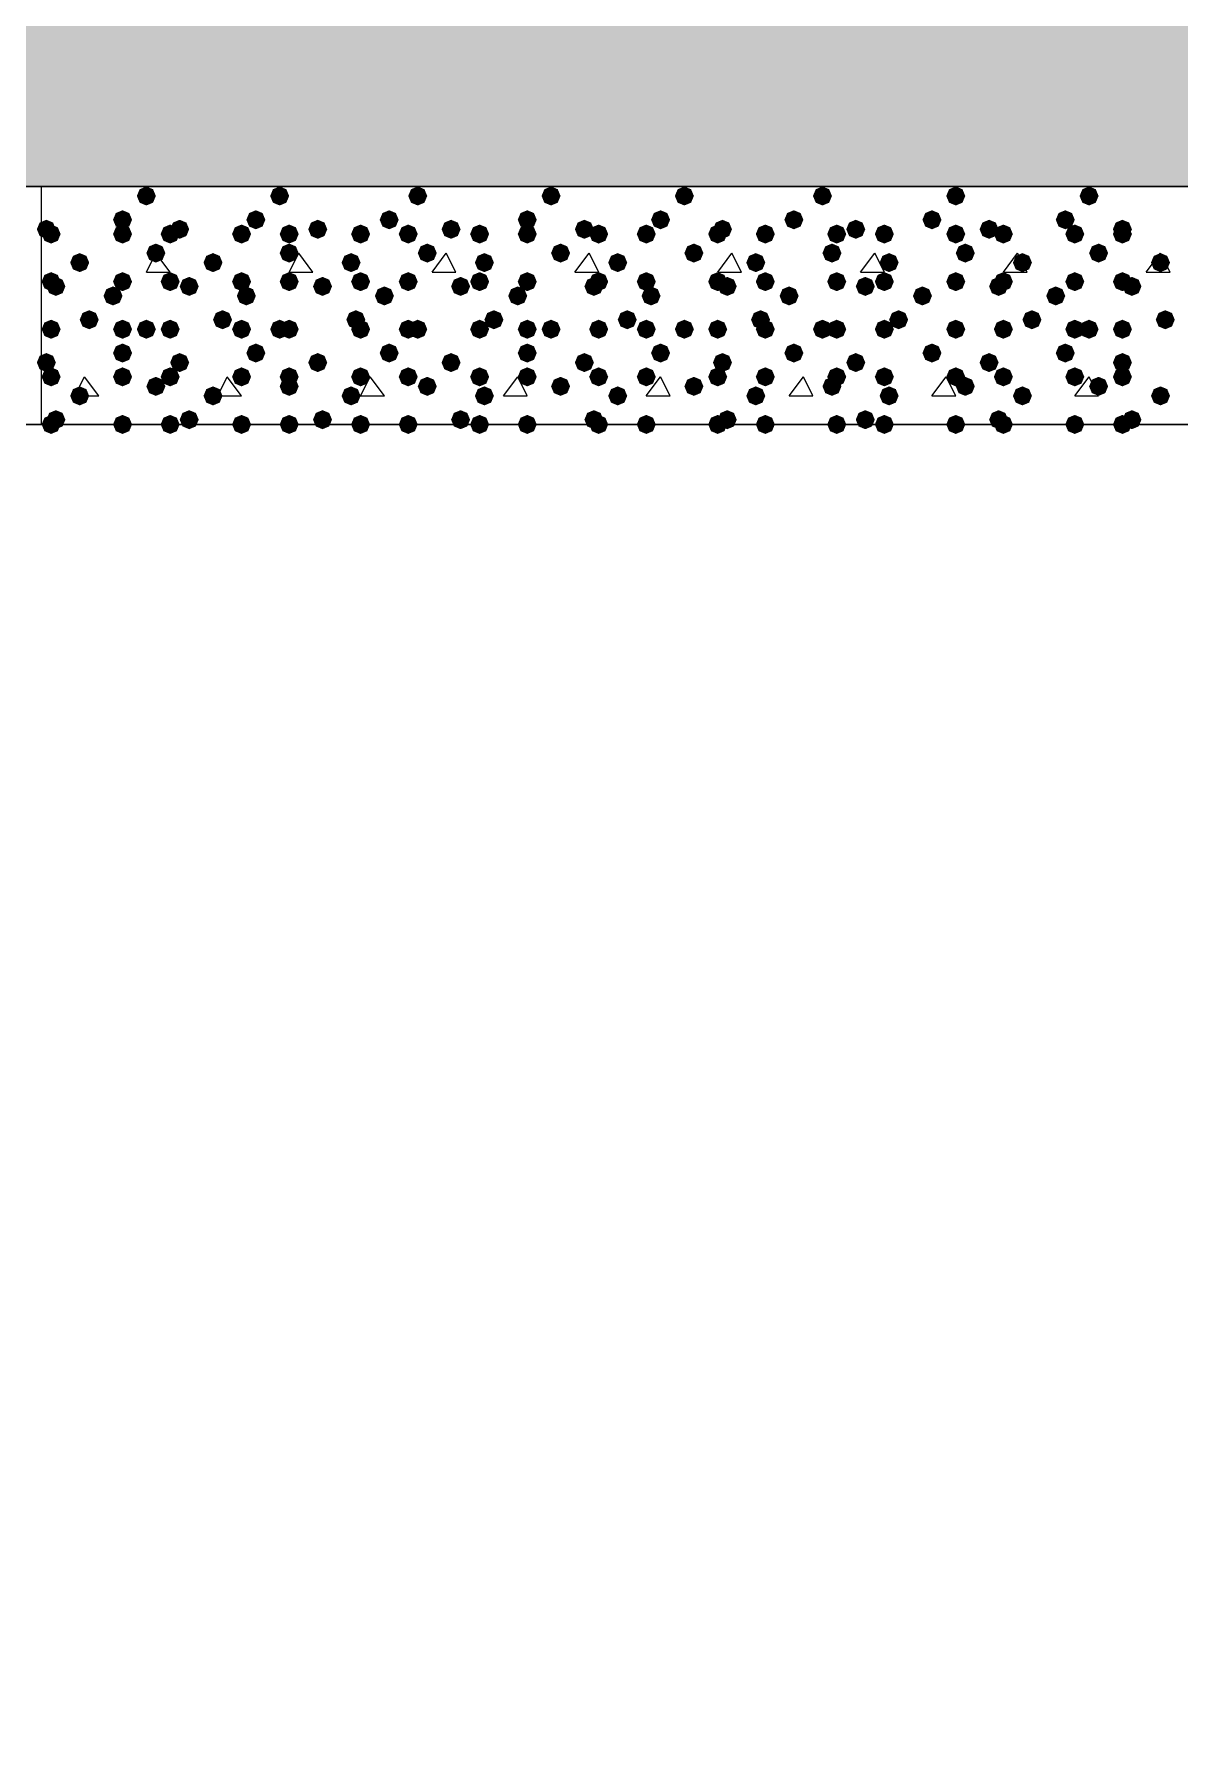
# Model space of a CAD drawing. Header units: millimetres. Extents: x 0 to 420, y 0 to 297.
# Drawn here: x 224.35 to 234.53, y 136.28 to 151.59 of the extents above; entities that cross this region are included whole.
import ezdxf

# ---------------------------------------------------------------- set-up
doc = ezdxf.new("R2010")
doc.units = ezdxf.units.MM
doc.layers.get('0').update_dxf_attribs({"linetype": 'CONTINUOUS'})

msp = doc.modelspace()

# ---------------------------------------------------------------- hatches: boundary and pattern name
at = {"true_color": 0x000008}
h = msp.add_hatch(color=0, dxfattribs=at)
h.paths.add_polyline_path([(385.826, 162.263667), (39.708667, 162.263667), (385.826, 150.241)], flags=0)
h.paths.add_polyline_path([(39.708667, 162.263667), (385.826, 150.241), (39.708667, 150.241)], flags=0)
for points in [[(225.425, 150.156333), (225.400129, 150.096537), (225.340333, 150.071667), (225.280538, 150.096537), (225.255667, 150.156333), (225.280537, 150.216129), (225.340333, 150.241), (225.400129, 150.216129)], [(226.610333, 150.156333), (226.585462, 150.096537), (226.525667, 150.071667), (226.465871, 150.096537), (226.441, 150.156333), (226.465871, 150.216129), (226.525667, 150.241), (226.585462, 150.216129)], [(227.838, 150.156333), (227.813129, 150.096537), (227.753333, 150.071667), (227.693537, 150.096537), (227.668667, 150.156333), (227.693537, 150.216129), (227.753333, 150.241), (227.813129, 150.216129)], [(229.023333, 150.156333), (228.998462, 150.096537), (228.938667, 150.071667), (228.878871, 150.096537), (228.854, 150.156333), (228.878871, 150.216129), (228.938667, 150.241), (228.998462, 150.216129)], [(230.208667, 150.156333), (230.183796, 150.096537), (230.124, 150.071667), (230.064204, 150.096537), (230.039333, 150.156333), (230.064204, 150.216129), (230.124, 150.241), (230.183796, 150.216129)], [(231.436333, 150.156333), (231.411462, 150.096537), (231.351667, 150.071667), (231.291871, 150.096537), (231.267, 150.156333), (231.291871, 150.216129), (231.351667, 150.241), (231.411462, 150.216129)], [(232.621667, 150.156333), (232.596796, 150.096537), (232.537, 150.071667), (232.477204, 150.096537), (232.452333, 150.156333), (232.477204, 150.216129), (232.537, 150.241), (232.596796, 150.216129)], [(233.807, 150.156333), (233.782129, 150.096537), (233.722333, 150.071667), (233.662537, 150.096537), (233.637667, 150.156333), (233.662537, 150.216129), (233.722333, 150.241), (233.782129, 150.216129)], [(225.213333, 149.944667), (225.188462, 149.884871), (225.128667, 149.86), (225.068871, 149.884871), (225.044, 149.944667), (225.068871, 150.004462), (225.128667, 150.029333), (225.188462, 150.004463)], [(226.398667, 149.944667), (226.373796, 149.884871), (226.314, 149.86), (226.254204, 149.884871), (226.229333, 149.944667), (226.254204, 150.004462), (226.314, 150.029333), (226.373796, 150.004463)], [(227.584, 149.944667), (227.559129, 149.884871), (227.499333, 149.86), (227.439538, 149.884871), (227.414667, 149.944667), (227.439537, 150.004462), (227.499333, 150.029333), (227.559129, 150.004463)], [(228.811667, 149.944667), (228.786796, 149.884871), (228.727, 149.86), (228.667204, 149.884871), (228.642333, 149.944667), (228.667204, 150.004462), (228.727, 150.029333), (228.786796, 150.004463)], [(229.997, 149.944667), (229.972129, 149.884871), (229.912333, 149.86), (229.852537, 149.884871), (229.827667, 149.944667), (229.852537, 150.004462), (229.912333, 150.029333), (229.972129, 150.004463)], [(231.182333, 149.944667), (231.157462, 149.884871), (231.097667, 149.86), (231.037871, 149.884871), (231.013, 149.944667), (231.037871, 150.004462), (231.097667, 150.029333), (231.157462, 150.004463)], [(232.41, 149.944667), (232.385129, 149.884871), (232.325333, 149.86), (232.265537, 149.884871), (232.240667, 149.944667), (232.265537, 150.004462), (232.325333, 150.029333), (232.385129, 150.004463)], [(233.595333, 149.944667), (233.570462, 149.884871), (233.510667, 149.86), (233.450871, 149.884871), (233.426, 149.944667), (233.450871, 150.004462), (233.510667, 150.029333), (233.570462, 150.004463)], [(224.536, 149.86), (224.511129, 149.800204), (224.451333, 149.775333), (224.391538, 149.800204), (224.366667, 149.86), (224.391537, 149.919796), (224.451333, 149.944667), (224.511129, 149.919796)], [(224.578333, 149.817667), (224.553462, 149.757871), (224.493667, 149.733), (224.433871, 149.757871), (224.409, 149.817667), (224.433871, 149.877462), (224.493667, 149.902333), (224.553462, 149.877463)], [(225.213333, 149.817667), (225.188462, 149.757871), (225.128667, 149.733), (225.068871, 149.757871), (225.044, 149.817667), (225.068871, 149.877462), (225.128667, 149.902333), (225.188462, 149.877463)], [(225.636667, 149.817667), (225.611796, 149.757871), (225.552, 149.733), (225.492204, 149.757871), (225.467333, 149.817667), (225.492204, 149.877462), (225.552, 149.902333), (225.611796, 149.877463)], [(225.721333, 149.86), (225.696463, 149.800204), (225.636667, 149.775333), (225.576871, 149.800204), (225.552, 149.86), (225.576871, 149.919796), (225.636667, 149.944667), (225.696462, 149.919796)], [(226.271667, 149.817667), (226.246796, 149.757871), (226.187, 149.733), (226.127204, 149.757871), (226.102333, 149.817667), (226.127204, 149.877462), (226.187, 149.902333), (226.246796, 149.877463)], [(226.695, 149.817667), (226.670129, 149.757871), (226.610333, 149.733), (226.550538, 149.757871), (226.525667, 149.817667), (226.550537, 149.877462), (226.610333, 149.902333), (226.670129, 149.877463)], [(226.949, 149.86), (226.924129, 149.800204), (226.864333, 149.775333), (226.804538, 149.800204), (226.779667, 149.86), (226.804537, 149.919796), (226.864333, 149.944667), (226.924129, 149.919796)], [(227.33, 149.817667), (227.305129, 149.757871), (227.245333, 149.733), (227.185538, 149.757871), (227.160667, 149.817667), (227.185537, 149.877462), (227.245333, 149.902333), (227.305129, 149.877463)], [(227.753333, 149.817667), (227.728462, 149.757871), (227.668667, 149.733), (227.608871, 149.757871), (227.584, 149.817667), (227.608871, 149.877462), (227.668667, 149.902333), (227.728462, 149.877463)], [(228.134333, 149.86), (228.109463, 149.800204), (228.049667, 149.775333), (227.989871, 149.800204), (227.965, 149.86), (227.989871, 149.919796), (228.049667, 149.944667), (228.109462, 149.919796)], [(228.388333, 149.817667), (228.363463, 149.757871), (228.303667, 149.733), (228.243871, 149.757871), (228.219, 149.817667), (228.243871, 149.877462), (228.303667, 149.902333), (228.363462, 149.877463)], [(228.811667, 149.817667), (228.786796, 149.757871), (228.727, 149.733), (228.667204, 149.757871), (228.642333, 149.817667), (228.667204, 149.877462), (228.727, 149.902333), (228.786796, 149.877463)], [(229.319667, 149.86), (229.294796, 149.800204), (229.235, 149.775333), (229.175204, 149.800204), (229.150333, 149.86), (229.175204, 149.919796), (229.235, 149.944667), (229.294796, 149.919796)], [(229.446667, 149.817667), (229.421796, 149.757871), (229.362, 149.733), (229.302204, 149.757871), (229.277333, 149.817667), (229.302204, 149.877462), (229.362, 149.902333), (229.421796, 149.877463)], [(229.87, 149.817667), (229.845129, 149.757871), (229.785333, 149.733), (229.725538, 149.757871), (229.700667, 149.817667), (229.725537, 149.877462), (229.785333, 149.902333), (229.845129, 149.877463)], [(230.505, 149.817667), (230.480129, 149.757871), (230.420333, 149.733), (230.360538, 149.757871), (230.335667, 149.817667), (230.360537, 149.877462), (230.420333, 149.902333), (230.480129, 149.877463)], [(230.547333, 149.86), (230.522462, 149.800204), (230.462667, 149.775333), (230.402871, 149.800204), (230.378, 149.86), (230.402871, 149.919796), (230.462667, 149.944667), (230.522462, 149.919796)], [(230.928333, 149.817667), (230.903462, 149.757871), (230.843667, 149.733), (230.783871, 149.757871), (230.759, 149.817667), (230.783871, 149.877462), (230.843667, 149.902333), (230.903462, 149.877463)], [(231.563333, 149.817667), (231.538462, 149.757871), (231.478667, 149.733), (231.418871, 149.757871), (231.394, 149.817667), (231.418871, 149.877462), (231.478667, 149.902333), (231.538462, 149.877463)], [(231.732667, 149.86), (231.707796, 149.800204), (231.648, 149.775333), (231.588204, 149.800204), (231.563333, 149.86), (231.588204, 149.919796), (231.648, 149.944667), (231.707796, 149.919796)], [(231.986667, 149.817667), (231.961796, 149.757871), (231.902, 149.733), (231.842204, 149.757871), (231.817333, 149.817667), (231.842204, 149.877462), (231.902, 149.902333), (231.961796, 149.877463)], [(232.621667, 149.817667), (232.596796, 149.757871), (232.537, 149.733), (232.477204, 149.757871), (232.452333, 149.817667), (232.477204, 149.877462), (232.537, 149.902333), (232.596796, 149.877463)], [(232.918, 149.86), (232.893129, 149.800204), (232.833333, 149.775333), (232.773538, 149.800204), (232.748667, 149.86), (232.773537, 149.919796), (232.833333, 149.944667), (232.893129, 149.919796)], [(233.045, 149.817667), (233.020129, 149.757871), (232.960333, 149.733), (232.900538, 149.757871), (232.875667, 149.817667), (232.900537, 149.877462), (232.960333, 149.902333), (233.020129, 149.877463)], [(233.68, 149.817667), (233.655129, 149.757871), (233.595333, 149.733), (233.535538, 149.757871), (233.510667, 149.817667), (233.535537, 149.877462), (233.595333, 149.902333), (233.655129, 149.877463)], [(234.103333, 149.86), (234.078463, 149.800204), (234.018667, 149.775333), (233.958871, 149.800204), (233.934, 149.86), (233.958871, 149.919796), (234.018667, 149.944667), (234.078462, 149.919796)], [(234.103333, 149.817667), (234.078463, 149.757871), (234.018667, 149.733), (233.958871, 149.757871), (233.934, 149.817667), (233.958871, 149.877462), (234.018667, 149.902333), (234.078462, 149.877463)], [(224.832333, 149.563667), (224.807462, 149.503871), (224.747667, 149.479), (224.687871, 149.503871), (224.663, 149.563667), (224.687871, 149.623462), (224.747667, 149.648333), (224.807462, 149.623463)], [(225.509667, 149.648333), (225.484796, 149.588537), (225.425, 149.563667), (225.365204, 149.588537), (225.340333, 149.648333), (225.365204, 149.708129), (225.425, 149.733), (225.484796, 149.708129)], [(226.017667, 149.563667), (225.992796, 149.503871), (225.933, 149.479), (225.873204, 149.503871), (225.848333, 149.563667), (225.873204, 149.623462), (225.933, 149.648333), (225.992796, 149.623463)], [(226.695, 149.648333), (226.670129, 149.588537), (226.610333, 149.563667), (226.550538, 149.588537), (226.525667, 149.648333), (226.550537, 149.708129), (226.610333, 149.733), (226.670129, 149.708129)], [(227.245333, 149.563667), (227.220462, 149.503871), (227.160667, 149.479), (227.100871, 149.503871), (227.076, 149.563667), (227.100871, 149.623462), (227.160667, 149.648333), (227.220462, 149.623463)], [(227.922667, 149.648333), (227.897796, 149.588537), (227.838, 149.563667), (227.778204, 149.588537), (227.753333, 149.648333), (227.778204, 149.708129), (227.838, 149.733), (227.897796, 149.708129)], [(228.430667, 149.563667), (228.405796, 149.503871), (228.346, 149.479), (228.286204, 149.503871), (228.261333, 149.563667), (228.286204, 149.623462), (228.346, 149.648333), (228.405796, 149.623463)], [(229.108, 149.648333), (229.083129, 149.588537), (229.023333, 149.563667), (228.963538, 149.588537), (228.938667, 149.648333), (228.963537, 149.708129), (229.023333, 149.733), (229.083129, 149.708129)], [(229.616, 149.563667), (229.591129, 149.503871), (229.531333, 149.479), (229.471538, 149.503871), (229.446667, 149.563667), (229.471537, 149.623462), (229.531333, 149.648333), (229.591129, 149.623463)], [(230.293333, 149.648333), (230.268463, 149.588537), (230.208667, 149.563667), (230.148871, 149.588537), (230.124, 149.648333), (230.148871, 149.708129), (230.208667, 149.733), (230.268462, 149.708129)], [(230.843667, 149.563667), (230.818796, 149.503871), (230.759, 149.479), (230.699204, 149.503871), (230.674333, 149.563667), (230.699204, 149.623462), (230.759, 149.648333), (230.818796, 149.623463)], [(231.521, 149.648333), (231.496129, 149.588537), (231.436333, 149.563667), (231.376538, 149.588537), (231.351667, 149.648333), (231.376537, 149.708129), (231.436333, 149.733), (231.496129, 149.708129)], [(232.029, 149.563667), (232.004129, 149.503871), (231.944333, 149.479), (231.884538, 149.503871), (231.859667, 149.563667), (231.884537, 149.623462), (231.944333, 149.648333), (232.004129, 149.623463)], [(232.706333, 149.648333), (232.681462, 149.588537), (232.621667, 149.563667), (232.561871, 149.588537), (232.537, 149.648333), (232.561871, 149.708129), (232.621667, 149.733), (232.681462, 149.708129)], [(233.214333, 149.563667), (233.189462, 149.503871), (233.129667, 149.479), (233.069871, 149.503871), (233.045, 149.563667), (233.069871, 149.623462), (233.129667, 149.648333), (233.189462, 149.623463)], [(233.891667, 149.648333), (233.866796, 149.588537), (233.807, 149.563667), (233.747204, 149.588537), (233.722333, 149.648333), (233.747204, 149.708129), (233.807, 149.733), (233.866796, 149.708129)], [(234.442, 149.563667), (234.417129, 149.503871), (234.357333, 149.479), (234.297537, 149.503871), (234.272667, 149.563667), (234.297537, 149.623462), (234.357333, 149.648333), (234.417129, 149.623463)], [(224.578333, 149.394333), (224.553462, 149.334537), (224.493667, 149.309667), (224.433871, 149.334537), (224.409, 149.394333), (224.433871, 149.454129), (224.493667, 149.479), (224.553462, 149.454129)], [(224.620667, 149.352), (224.595796, 149.292204), (224.536, 149.267333), (224.476204, 149.292204), (224.451333, 149.352), (224.476204, 149.411796), (224.536, 149.436667), (224.595796, 149.411796)], [(225.128667, 149.267333), (225.103796, 149.207537), (225.044, 149.182667), (224.984204, 149.207537), (224.959333, 149.267333), (224.984204, 149.327129), (225.044, 149.352), (225.103796, 149.327129)], [(225.213333, 149.394333), (225.188462, 149.334537), (225.128667, 149.309667), (225.068871, 149.334537), (225.044, 149.394333), (225.068871, 149.454129), (225.128667, 149.479), (225.188462, 149.454129)], [(225.636667, 149.394333), (225.611796, 149.334537), (225.552, 149.309667), (225.492204, 149.334537), (225.467333, 149.394333), (225.492204, 149.454129), (225.552, 149.479), (225.611796, 149.454129)], [(225.806, 149.352), (225.781129, 149.292204), (225.721333, 149.267333), (225.661538, 149.292204), (225.636667, 149.352), (225.661537, 149.411796), (225.721333, 149.436667), (225.781129, 149.411796)], [(226.271667, 149.394333), (226.246796, 149.334537), (226.187, 149.309667), (226.127204, 149.334537), (226.102333, 149.394333), (226.127204, 149.454129), (226.187, 149.479), (226.246796, 149.454129)], [(226.314, 149.267333), (226.289129, 149.207537), (226.229333, 149.182667), (226.169537, 149.207537), (226.144667, 149.267333), (226.169537, 149.327129), (226.229333, 149.352), (226.289129, 149.327129)], [(226.695, 149.394333), (226.670129, 149.334537), (226.610333, 149.309667), (226.550538, 149.334537), (226.525667, 149.394333), (226.550537, 149.454129), (226.610333, 149.479), (226.670129, 149.454129)], [(226.991333, 149.352), (226.966462, 149.292204), (226.906667, 149.267333), (226.846871, 149.292204), (226.822, 149.352), (226.846871, 149.411796), (226.906667, 149.436667), (226.966462, 149.411796)], [(227.33, 149.394333), (227.305129, 149.334537), (227.245333, 149.309667), (227.185538, 149.334537), (227.160667, 149.394333), (227.185537, 149.454129), (227.245333, 149.479), (227.305129, 149.454129)], [(227.541667, 149.267333), (227.516796, 149.207537), (227.457, 149.182667), (227.397204, 149.207537), (227.372333, 149.267333), (227.397204, 149.327129), (227.457, 149.352), (227.516796, 149.327129)], [(227.753333, 149.394333), (227.728462, 149.334537), (227.668667, 149.309667), (227.608871, 149.334537), (227.584, 149.394333), (227.608871, 149.454129), (227.668667, 149.479), (227.728462, 149.454129)], [(228.219, 149.352), (228.194129, 149.292204), (228.134333, 149.267333), (228.074538, 149.292204), (228.049667, 149.352), (228.074537, 149.411796), (228.134333, 149.436667), (228.194129, 149.411796)], [(228.388333, 149.394333), (228.363463, 149.334537), (228.303667, 149.309667), (228.243871, 149.334537), (228.219, 149.394333), (228.243871, 149.454129), (228.303667, 149.479), (228.363462, 149.454129)], [(228.727, 149.267333), (228.702129, 149.207537), (228.642333, 149.182667), (228.582538, 149.207537), (228.557667, 149.267333), (228.582537, 149.327129), (228.642333, 149.352), (228.702129, 149.327129)], [(228.811667, 149.394333), (228.786796, 149.334537), (228.727, 149.309667), (228.667204, 149.334537), (228.642333, 149.394333), (228.667204, 149.454129), (228.727, 149.479), (228.786796, 149.454129)], [(229.404333, 149.352), (229.379462, 149.292204), (229.319667, 149.267333), (229.259871, 149.292204), (229.235, 149.352), (229.259871, 149.411796), (229.319667, 149.436667), (229.379462, 149.411796)], [(229.446667, 149.394333), (229.421796, 149.334537), (229.362, 149.309667), (229.302204, 149.334537), (229.277333, 149.394333), (229.302204, 149.454129), (229.362, 149.479), (229.421796, 149.454129)], [(229.87, 149.394333), (229.845129, 149.334537), (229.785333, 149.309667), (229.725538, 149.334537), (229.700667, 149.394333), (229.725537, 149.454129), (229.785333, 149.479), (229.845129, 149.454129)], [(229.912333, 149.267333), (229.887462, 149.207537), (229.827667, 149.182667), (229.767871, 149.207537), (229.743, 149.267333), (229.767871, 149.327129), (229.827667, 149.352), (229.887462, 149.327129)], [(230.505, 149.394333), (230.480129, 149.334537), (230.420333, 149.309667), (230.360538, 149.334537), (230.335667, 149.394333), (230.360537, 149.454129), (230.420333, 149.479), (230.480129, 149.454129)], [(230.589667, 149.352), (230.564796, 149.292204), (230.505, 149.267333), (230.445204, 149.292204), (230.420333, 149.352), (230.445204, 149.411796), (230.505, 149.436667), (230.564796, 149.411796)], [(230.928333, 149.394333), (230.903462, 149.334537), (230.843667, 149.309667), (230.783871, 149.334537), (230.759, 149.394333), (230.783871, 149.454129), (230.843667, 149.479), (230.903462, 149.454129)], [(231.14, 149.267333), (231.115129, 149.207537), (231.055333, 149.182667), (230.995538, 149.207537), (230.970667, 149.267333), (230.995537, 149.327129), (231.055333, 149.352), (231.115129, 149.327129)], [(231.563333, 149.394333), (231.538462, 149.334537), (231.478667, 149.309667), (231.418871, 149.334537), (231.394, 149.394333), (231.418871, 149.454129), (231.478667, 149.479), (231.538462, 149.454129)], [(231.817333, 149.352), (231.792463, 149.292204), (231.732667, 149.267333), (231.672871, 149.292204), (231.648, 149.352), (231.672871, 149.411796), (231.732667, 149.436667), (231.792462, 149.411796)], [(231.986667, 149.394333), (231.961796, 149.334537), (231.902, 149.309667), (231.842204, 149.334537), (231.817333, 149.394333), (231.842204, 149.454129), (231.902, 149.479), (231.961796, 149.454129)], [(232.325333, 149.267333), (232.300462, 149.207537), (232.240667, 149.182667), (232.180871, 149.207537), (232.156, 149.267333), (232.180871, 149.327129), (232.240667, 149.352), (232.300462, 149.327129)], [(232.621667, 149.394333), (232.596796, 149.334537), (232.537, 149.309667), (232.477204, 149.334537), (232.452333, 149.394333), (232.477204, 149.454129), (232.537, 149.479), (232.596796, 149.454129)], [(233.002667, 149.352), (232.977796, 149.292204), (232.918, 149.267333), (232.858204, 149.292204), (232.833333, 149.352), (232.858204, 149.411796), (232.918, 149.436667), (232.977796, 149.411796)], [(233.045, 149.394333), (233.020129, 149.334537), (232.960333, 149.309667), (232.900538, 149.334537), (232.875667, 149.394333), (232.900537, 149.454129), (232.960333, 149.479), (233.020129, 149.454129)], [(233.510667, 149.267333), (233.485796, 149.207537), (233.426, 149.182667), (233.366204, 149.207537), (233.341333, 149.267333), (233.366204, 149.327129), (233.426, 149.352), (233.485796, 149.327129)], [(233.68, 149.394333), (233.655129, 149.334537), (233.595333, 149.309667), (233.535538, 149.334537), (233.510667, 149.394333), (233.535537, 149.454129), (233.595333, 149.479), (233.655129, 149.454129)], [(234.103333, 149.394333), (234.078463, 149.334537), (234.018667, 149.309667), (233.958871, 149.334537), (233.934, 149.394333), (233.958871, 149.454129), (234.018667, 149.479), (234.078462, 149.454129)], [(234.188, 149.352), (234.163129, 149.292204), (234.103333, 149.267333), (234.043538, 149.292204), (234.018667, 149.352), (234.043537, 149.411796), (234.103333, 149.436667), (234.163129, 149.411796)], [(224.578333, 148.971), (224.553462, 148.911204), (224.493667, 148.886333), (224.433871, 148.911204), (224.409, 148.971), (224.433871, 149.030796), (224.493667, 149.055667), (224.553462, 149.030796)], [(224.917, 149.055667), (224.892129, 148.995871), (224.832333, 148.971), (224.772538, 148.995871), (224.747667, 149.055667), (224.772537, 149.115462), (224.832333, 149.140333), (224.892129, 149.115463)], [(225.213333, 148.971), (225.188462, 148.911204), (225.128667, 148.886333), (225.068871, 148.911204), (225.044, 148.971), (225.068871, 149.030796), (225.128667, 149.055667), (225.188462, 149.030796)], [(225.425, 148.971), (225.400129, 148.911204), (225.340333, 148.886333), (225.280538, 148.911204), (225.255667, 148.971), (225.280537, 149.030796), (225.340333, 149.055667), (225.400129, 149.030796)], [(225.636667, 148.971), (225.611796, 148.911204), (225.552, 148.886333), (225.492204, 148.911204), (225.467333, 148.971), (225.492204, 149.030796), (225.552, 149.055667), (225.611796, 149.030796)], [(226.102333, 149.055667), (226.077462, 148.995871), (226.017667, 148.971), (225.957871, 148.995871), (225.933, 149.055667), (225.957871, 149.115462), (226.017667, 149.140333), (226.077462, 149.115463)], [(226.271667, 148.971), (226.246796, 148.911204), (226.187, 148.886333), (226.127204, 148.911204), (226.102333, 148.971), (226.127204, 149.030796), (226.187, 149.055667), (226.246796, 149.030796)], [(226.610333, 148.971), (226.585462, 148.911204), (226.525667, 148.886333), (226.465871, 148.911204), (226.441, 148.971), (226.465871, 149.030796), (226.525667, 149.055667), (226.585462, 149.030796)], [(226.695, 148.971), (226.670129, 148.911204), (226.610333, 148.886333), (226.550538, 148.911204), (226.525667, 148.971), (226.550537, 149.030796), (226.610333, 149.055667), (226.670129, 149.030796)], [(227.287667, 149.055667), (227.262796, 148.995871), (227.203, 148.971), (227.143204, 148.995871), (227.118333, 149.055667), (227.143204, 149.115462), (227.203, 149.140333), (227.262796, 149.115463)], [(227.33, 148.971), (227.305129, 148.911204), (227.245333, 148.886333), (227.185538, 148.911204), (227.160667, 148.971), (227.185537, 149.030796), (227.245333, 149.055667), (227.305129, 149.030796)], [(227.753333, 148.971), (227.728462, 148.911204), (227.668667, 148.886333), (227.608871, 148.911204), (227.584, 148.971), (227.608871, 149.030796), (227.668667, 149.055667), (227.728462, 149.030796)], [(227.838, 148.971), (227.813129, 148.911204), (227.753333, 148.886333), (227.693537, 148.911204), (227.668667, 148.971), (227.693537, 149.030796), (227.753333, 149.055667), (227.813129, 149.030796)], [(228.388333, 148.971), (228.363463, 148.911204), (228.303667, 148.886333), (228.243871, 148.911204), (228.219, 148.971), (228.243871, 149.030796), (228.303667, 149.055667), (228.363462, 149.030796)], [(228.515333, 149.055667), (228.490462, 148.995871), (228.430667, 148.971), (228.370871, 148.995871), (228.346, 149.055667), (228.370871, 149.115462), (228.430667, 149.140333), (228.490462, 149.115463)], [(228.811667, 148.971), (228.786796, 148.911204), (228.727, 148.886333), (228.667204, 148.911204), (228.642333, 148.971), (228.667204, 149.030796), (228.727, 149.055667), (228.786796, 149.030796)], [(229.023333, 148.971), (228.998462, 148.911204), (228.938667, 148.886333), (228.878871, 148.911204), (228.854, 148.971), (228.878871, 149.030796), (228.938667, 149.055667), (228.998462, 149.030796)], [(229.446667, 148.971), (229.421796, 148.911204), (229.362, 148.886333), (229.302204, 148.911204), (229.277333, 148.971), (229.302204, 149.030796), (229.362, 149.055667), (229.421796, 149.030796)], [(229.700667, 149.055667), (229.675796, 148.995871), (229.616, 148.971), (229.556204, 148.995871), (229.531333, 149.055667), (229.556204, 149.115462), (229.616, 149.140333), (229.675796, 149.115463)], [(229.87, 148.971), (229.845129, 148.911204), (229.785333, 148.886333), (229.725538, 148.911204), (229.700667, 148.971), (229.725537, 149.030796), (229.785333, 149.055667), (229.845129, 149.030796)], [(230.208667, 148.971), (230.183796, 148.911204), (230.124, 148.886333), (230.064204, 148.911204), (230.039333, 148.971), (230.064204, 149.030796), (230.124, 149.055667), (230.183796, 149.030796)], [(230.505, 148.971), (230.480129, 148.911204), (230.420333, 148.886333), (230.360538, 148.911204), (230.335667, 148.971), (230.360537, 149.030796), (230.420333, 149.055667), (230.480129, 149.030796)], [(230.886, 149.055667), (230.861129, 148.995871), (230.801333, 148.971), (230.741538, 148.995871), (230.716667, 149.055667), (230.741537, 149.115462), (230.801333, 149.140333), (230.861129, 149.115463)], [(230.928333, 148.971), (230.903462, 148.911204), (230.843667, 148.886333), (230.783871, 148.911204), (230.759, 148.971), (230.783871, 149.030796), (230.843667, 149.055667), (230.903462, 149.030796)], [(231.436333, 148.971), (231.411462, 148.911204), (231.351667, 148.886333), (231.291871, 148.911204), (231.267, 148.971), (231.291871, 149.030796), (231.351667, 149.055667), (231.411462, 149.030796)], [(231.563333, 148.971), (231.538462, 148.911204), (231.478667, 148.886333), (231.418871, 148.911204), (231.394, 148.971), (231.418871, 149.030796), (231.478667, 149.055667), (231.538462, 149.030796)], [(231.986667, 148.971), (231.961796, 148.911204), (231.902, 148.886333), (231.842204, 148.911204), (231.817333, 148.971), (231.842204, 149.030796), (231.902, 149.055667), (231.961796, 149.030796)], [(232.113667, 149.055667), (232.088796, 148.995871), (232.029, 148.971), (231.969204, 148.995871), (231.944333, 149.055667), (231.969204, 149.115462), (232.029, 149.140333), (232.088796, 149.115463)], [(232.621667, 148.971), (232.596796, 148.911204), (232.537, 148.886333), (232.477204, 148.911204), (232.452333, 148.971), (232.477204, 149.030796), (232.537, 149.055667), (232.596796, 149.030796)], [(232.621667, 148.971), (232.596796, 148.911204), (232.537, 148.886333), (232.477204, 148.911204), (232.452333, 148.971), (232.477204, 149.030796), (232.537, 149.055667), (232.596796, 149.030796)], [(233.045, 148.971), (233.020129, 148.911204), (232.960333, 148.886333), (232.900538, 148.911204), (232.875667, 148.971), (232.900537, 149.030796), (232.960333, 149.055667), (233.020129, 149.030796)], [(233.299, 149.055667), (233.274129, 148.995871), (233.214333, 148.971), (233.154538, 148.995871), (233.129667, 149.055667), (233.154537, 149.115462), (233.214333, 149.140333), (233.274129, 149.115463)], [(233.68, 148.971), (233.655129, 148.911204), (233.595333, 148.886333), (233.535538, 148.911204), (233.510667, 148.971), (233.535537, 149.030796), (233.595333, 149.055667), (233.655129, 149.030796)], [(233.807, 148.971), (233.782129, 148.911204), (233.722333, 148.886333), (233.662537, 148.911204), (233.637667, 148.971), (233.662537, 149.030796), (233.722333, 149.055667), (233.782129, 149.030796)], [(234.103333, 148.971), (234.078463, 148.911204), (234.018667, 148.886333), (233.958871, 148.911204), (233.934, 148.971), (233.958871, 149.030796), (234.018667, 149.055667), (234.078462, 149.030796)], [(234.484333, 149.055667), (234.459463, 148.995871), (234.399667, 148.971), (234.339871, 148.995871), (234.315, 149.055667), (234.339871, 149.115462), (234.399667, 149.140333), (234.459462, 149.115463)], [(224.536, 148.674667), (224.511129, 148.614871), (224.451333, 148.59), (224.391538, 148.614871), (224.366667, 148.674667), (224.391537, 148.734462), (224.451333, 148.759333), (224.511129, 148.734463)], [(225.213333, 148.759333), (225.188462, 148.699537), (225.128667, 148.674667), (225.068871, 148.699537), (225.044, 148.759333), (225.068871, 148.819129), (225.128667, 148.844), (225.188462, 148.819129)], [(225.721333, 148.674667), (225.696463, 148.614871), (225.636667, 148.59), (225.576871, 148.614871), (225.552, 148.674667), (225.576871, 148.734462), (225.636667, 148.759333), (225.696462, 148.734463)], [(226.398667, 148.759333), (226.373796, 148.699537), (226.314, 148.674667), (226.254204, 148.699537), (226.229333, 148.759333), (226.254204, 148.819129), (226.314, 148.844), (226.373796, 148.819129)], [(226.949, 148.674667), (226.924129, 148.614871), (226.864333, 148.59), (226.804538, 148.614871), (226.779667, 148.674667), (226.804537, 148.734462), (226.864333, 148.759333), (226.924129, 148.734463)], [(227.584, 148.759333), (227.559129, 148.699537), (227.499333, 148.674667), (227.439538, 148.699537), (227.414667, 148.759333), (227.439537, 148.819129), (227.499333, 148.844), (227.559129, 148.819129)], [(228.134333, 148.674667), (228.109463, 148.614871), (228.049667, 148.59), (227.989871, 148.614871), (227.965, 148.674667), (227.989871, 148.734462), (228.049667, 148.759333), (228.109462, 148.734463)], [(228.811667, 148.759333), (228.786796, 148.699537), (228.727, 148.674667), (228.667204, 148.699537), (228.642333, 148.759333), (228.667204, 148.819129), (228.727, 148.844), (228.786796, 148.819129)], [(229.319667, 148.674667), (229.294796, 148.614871), (229.235, 148.59), (229.175204, 148.614871), (229.150333, 148.674667), (229.175204, 148.734462), (229.235, 148.759333), (229.294796, 148.734463)], [(229.997, 148.759333), (229.972129, 148.699537), (229.912333, 148.674667), (229.852537, 148.699537), (229.827667, 148.759333), (229.852537, 148.819129), (229.912333, 148.844), (229.972129, 148.819129)], [(230.547333, 148.674667), (230.522462, 148.614871), (230.462667, 148.59), (230.402871, 148.614871), (230.378, 148.674667), (230.402871, 148.734462), (230.462667, 148.759333), (230.522462, 148.734463)], [(231.182333, 148.759333), (231.157462, 148.699537), (231.097667, 148.674667), (231.037871, 148.699537), (231.013, 148.759333), (231.037871, 148.819129), (231.097667, 148.844), (231.157462, 148.819129)], [(231.732667, 148.674667), (231.707796, 148.614871), (231.648, 148.59), (231.588204, 148.614871), (231.563333, 148.674667), (231.588204, 148.734462), (231.648, 148.759333), (231.707796, 148.734463)], [(232.41, 148.759333), (232.385129, 148.699537), (232.325333, 148.674667), (232.265537, 148.699537), (232.240667, 148.759333), (232.265537, 148.819129), (232.325333, 148.844), (232.385129, 148.819129)], [(232.918, 148.674667), (232.893129, 148.614871), (232.833333, 148.59), (232.773538, 148.614871), (232.748667, 148.674667), (232.773537, 148.734462), (232.833333, 148.759333), (232.893129, 148.734463)], [(233.595333, 148.759333), (233.570462, 148.699537), (233.510667, 148.674667), (233.450871, 148.699537), (233.426, 148.759333), (233.450871, 148.819129), (233.510667, 148.844), (233.570462, 148.819129)], [(234.103333, 148.674667), (234.078463, 148.614871), (234.018667, 148.59), (233.958871, 148.614871), (233.934, 148.674667), (233.958871, 148.734462), (234.018667, 148.759333), (234.078462, 148.734463)], [(224.578333, 148.547667), (224.553462, 148.487871), (224.493667, 148.463), (224.433871, 148.487871), (224.409, 148.547667), (224.433871, 148.607462), (224.493667, 148.632333), (224.553462, 148.607463)], [(225.213333, 148.547667), (225.188462, 148.487871), (225.128667, 148.463), (225.068871, 148.487871), (225.044, 148.547667), (225.068871, 148.607462), (225.128667, 148.632333), (225.188462, 148.607463)], [(225.636667, 148.547667), (225.611796, 148.487871), (225.552, 148.463), (225.492204, 148.487871), (225.467333, 148.547667), (225.492204, 148.607462), (225.552, 148.632333), (225.611796, 148.607463)], [(226.271667, 148.547667), (226.246796, 148.487871), (226.187, 148.463), (226.127204, 148.487871), (226.102333, 148.547667), (226.127204, 148.607462), (226.187, 148.632333), (226.246796, 148.607463)], [(226.695, 148.547667), (226.670129, 148.487871), (226.610333, 148.463), (226.550538, 148.487871), (226.525667, 148.547667), (226.550537, 148.607462), (226.610333, 148.632333), (226.670129, 148.607463)], [(227.33, 148.547667), (227.305129, 148.487871), (227.245333, 148.463), (227.185538, 148.487871), (227.160667, 148.547667), (227.185537, 148.607462), (227.245333, 148.632333), (227.305129, 148.607463)], [(227.753333, 148.547667), (227.728462, 148.487871), (227.668667, 148.463), (227.608871, 148.487871), (227.584, 148.547667), (227.608871, 148.607462), (227.668667, 148.632333), (227.728462, 148.607463)], [(228.388333, 148.547667), (228.363463, 148.487871), (228.303667, 148.463), (228.243871, 148.487871), (228.219, 148.547667), (228.243871, 148.607462), (228.303667, 148.632333), (228.363462, 148.607463)], [(228.811667, 148.547667), (228.786796, 148.487871), (228.727, 148.463), (228.667204, 148.487871), (228.642333, 148.547667), (228.667204, 148.607462), (228.727, 148.632333), (228.786796, 148.607463)], [(229.446667, 148.547667), (229.421796, 148.487871), (229.362, 148.463), (229.302204, 148.487871), (229.277333, 148.547667), (229.302204, 148.607462), (229.362, 148.632333), (229.421796, 148.607463)], [(229.87, 148.547667), (229.845129, 148.487871), (229.785333, 148.463), (229.725538, 148.487871), (229.700667, 148.547667), (229.725537, 148.607462), (229.785333, 148.632333), (229.845129, 148.607463)], [(230.505, 148.547667), (230.480129, 148.487871), (230.420333, 148.463), (230.360538, 148.487871), (230.335667, 148.547667), (230.360537, 148.607462), (230.420333, 148.632333), (230.480129, 148.607463)], [(230.928333, 148.547667), (230.903462, 148.487871), (230.843667, 148.463), (230.783871, 148.487871), (230.759, 148.547667), (230.783871, 148.607462), (230.843667, 148.632333), (230.903462, 148.607463)], [(231.563333, 148.547667), (231.538462, 148.487871), (231.478667, 148.463), (231.418871, 148.487871), (231.394, 148.547667), (231.418871, 148.607462), (231.478667, 148.632333), (231.538462, 148.607463)], [(231.986667, 148.547667), (231.961796, 148.487871), (231.902, 148.463), (231.842204, 148.487871), (231.817333, 148.547667), (231.842204, 148.607462), (231.902, 148.632333), (231.961796, 148.607463)], [(232.621667, 148.547667), (232.596796, 148.487871), (232.537, 148.463), (232.477204, 148.487871), (232.452333, 148.547667), (232.477204, 148.607462), (232.537, 148.632333), (232.596796, 148.607463)], [(233.045, 148.547667), (233.020129, 148.487871), (232.960333, 148.463), (232.900538, 148.487871), (232.875667, 148.547667), (232.900537, 148.607462), (232.960333, 148.632333), (233.020129, 148.607463)], [(233.68, 148.547667), (233.655129, 148.487871), (233.595333, 148.463), (233.535538, 148.487871), (233.510667, 148.547667), (233.535537, 148.607462), (233.595333, 148.632333), (233.655129, 148.607463)], [(234.103333, 148.547667), (234.078463, 148.487871), (234.018667, 148.463), (233.958871, 148.487871), (233.934, 148.547667), (233.958871, 148.607462), (234.018667, 148.632333), (234.078462, 148.607463)], [(224.832333, 148.378333), (224.807462, 148.318537), (224.747667, 148.293667), (224.687871, 148.318537), (224.663, 148.378333), (224.687871, 148.438129), (224.747667, 148.463), (224.807462, 148.438129)], [(225.509667, 148.463), (225.484796, 148.403204), (225.425, 148.378333), (225.365204, 148.403204), (225.340333, 148.463), (225.365204, 148.522796), (225.425, 148.547667), (225.484796, 148.522796)], [(226.017667, 148.378333), (225.992796, 148.318537), (225.933, 148.293667), (225.873204, 148.318537), (225.848333, 148.378333), (225.873204, 148.438129), (225.933, 148.463), (225.992796, 148.438129)], [(226.695, 148.463), (226.670129, 148.403204), (226.610333, 148.378333), (226.550538, 148.403204), (226.525667, 148.463), (226.550537, 148.522796), (226.610333, 148.547667), (226.670129, 148.522796)], [(227.245333, 148.378333), (227.220462, 148.318537), (227.160667, 148.293667), (227.100871, 148.318537), (227.076, 148.378333), (227.100871, 148.438129), (227.160667, 148.463), (227.220462, 148.438129)], [(227.922667, 148.463), (227.897796, 148.403204), (227.838, 148.378333), (227.778204, 148.403204), (227.753333, 148.463), (227.778204, 148.522796), (227.838, 148.547667), (227.897796, 148.522796)], [(228.430667, 148.378333), (228.405796, 148.318537), (228.346, 148.293667), (228.286204, 148.318537), (228.261333, 148.378333), (228.286204, 148.438129), (228.346, 148.463), (228.405796, 148.438129)], [(229.108, 148.463), (229.083129, 148.403204), (229.023333, 148.378333), (228.963538, 148.403204), (228.938667, 148.463), (228.963537, 148.522796), (229.023333, 148.547667), (229.083129, 148.522796)], [(229.616, 148.378333), (229.591129, 148.318537), (229.531333, 148.293667), (229.471538, 148.318537), (229.446667, 148.378333), (229.471537, 148.438129), (229.531333, 148.463), (229.591129, 148.438129)], [(230.293333, 148.463), (230.268463, 148.403204), (230.208667, 148.378333), (230.148871, 148.403204), (230.124, 148.463), (230.148871, 148.522796), (230.208667, 148.547667), (230.268462, 148.522796)], [(230.843667, 148.378333), (230.818796, 148.318537), (230.759, 148.293667), (230.699204, 148.318537), (230.674333, 148.378333), (230.699204, 148.438129), (230.759, 148.463), (230.818796, 148.438129)], [(231.521, 148.463), (231.496129, 148.403204), (231.436333, 148.378333), (231.376538, 148.403204), (231.351667, 148.463), (231.376537, 148.522796), (231.436333, 148.547667), (231.496129, 148.522796)], [(232.029, 148.378333), (232.004129, 148.318537), (231.944333, 148.293667), (231.884538, 148.318537), (231.859667, 148.378333), (231.884537, 148.438129), (231.944333, 148.463), (232.004129, 148.438129)], [(232.706333, 148.463), (232.681462, 148.403204), (232.621667, 148.378333), (232.561871, 148.403204), (232.537, 148.463), (232.561871, 148.522796), (232.621667, 148.547667), (232.681462, 148.522796)], [(233.214333, 148.378333), (233.189462, 148.318537), (233.129667, 148.293667), (233.069871, 148.318537), (233.045, 148.378333), (233.069871, 148.438129), (233.129667, 148.463), (233.189462, 148.438129)], [(233.891667, 148.463), (233.866796, 148.403204), (233.807, 148.378333), (233.747204, 148.403204), (233.722333, 148.463), (233.747204, 148.522796), (233.807, 148.547667), (233.866796, 148.522796)], [(234.442, 148.378333), (234.417129, 148.318537), (234.357333, 148.293667), (234.297537, 148.318537), (234.272667, 148.378333), (234.297537, 148.438129), (234.357333, 148.463), (234.417129, 148.438129)], [(224.578333, 148.124333), (224.553462, 148.064537), (224.493667, 148.039667), (224.433871, 148.064537), (224.409, 148.124333), (224.433871, 148.184129), (224.493667, 148.209), (224.553462, 148.184129)], [(224.620667, 148.166667), (224.595796, 148.106871), (224.536, 148.082), (224.476204, 148.106871), (224.451333, 148.166667), (224.476204, 148.226462), (224.536, 148.251333), (224.595796, 148.226463)], [(225.213333, 148.124333), (225.188462, 148.064537), (225.128667, 148.039667), (225.068871, 148.064537), (225.044, 148.124333), (225.068871, 148.184129), (225.128667, 148.209), (225.188462, 148.184129)], [(225.636667, 148.124333), (225.611796, 148.064537), (225.552, 148.039667), (225.492204, 148.064537), (225.467333, 148.124333), (225.492204, 148.184129), (225.552, 148.209), (225.611796, 148.184129)], [(225.806, 148.166667), (225.781129, 148.106871), (225.721333, 148.082), (225.661538, 148.106871), (225.636667, 148.166667), (225.661537, 148.226462), (225.721333, 148.251333), (225.781129, 148.226463)], [(226.271667, 148.124333), (226.246796, 148.064537), (226.187, 148.039667), (226.127204, 148.064537), (226.102333, 148.124333), (226.127204, 148.184129), (226.187, 148.209), (226.246796, 148.184129)], [(226.695, 148.124333), (226.670129, 148.064537), (226.610333, 148.039667), (226.550538, 148.064537), (226.525667, 148.124333), (226.550537, 148.184129), (226.610333, 148.209), (226.670129, 148.184129)], [(226.991333, 148.166667), (226.966462, 148.106871), (226.906667, 148.082), (226.846871, 148.106871), (226.822, 148.166667), (226.846871, 148.226462), (226.906667, 148.251333), (226.966462, 148.226463)], [(227.33, 148.124333), (227.305129, 148.064537), (227.245333, 148.039667), (227.185538, 148.064537), (227.160667, 148.124333), (227.185537, 148.184129), (227.245333, 148.209), (227.305129, 148.184129)], [(227.753333, 148.124333), (227.728462, 148.064537), (227.668667, 148.039667), (227.608871, 148.064537), (227.584, 148.124333), (227.608871, 148.184129), (227.668667, 148.209), (227.728462, 148.184129)], [(228.219, 148.166667), (228.194129, 148.106871), (228.134333, 148.082), (228.074538, 148.106871), (228.049667, 148.166667), (228.074537, 148.226462), (228.134333, 148.251333), (228.194129, 148.226463)], [(228.388333, 148.124333), (228.363463, 148.064537), (228.303667, 148.039667), (228.243871, 148.064537), (228.219, 148.124333), (228.243871, 148.184129), (228.303667, 148.209), (228.363462, 148.184129)], [(228.811667, 148.124333), (228.786796, 148.064537), (228.727, 148.039667), (228.667204, 148.064537), (228.642333, 148.124333), (228.667204, 148.184129), (228.727, 148.209), (228.786796, 148.184129)], [(229.404333, 148.166667), (229.379462, 148.106871), (229.319667, 148.082), (229.259871, 148.106871), (229.235, 148.166667), (229.259871, 148.226462), (229.319667, 148.251333), (229.379462, 148.226463)], [(229.446667, 148.124333), (229.421796, 148.064537), (229.362, 148.039667), (229.302204, 148.064537), (229.277333, 148.124333), (229.302204, 148.184129), (229.362, 148.209), (229.421796, 148.184129)], [(229.87, 148.124333), (229.845129, 148.064537), (229.785333, 148.039667), (229.725538, 148.064537), (229.700667, 148.124333), (229.725537, 148.184129), (229.785333, 148.209), (229.845129, 148.184129)], [(230.505, 148.124333), (230.480129, 148.064537), (230.420333, 148.039667), (230.360538, 148.064537), (230.335667, 148.124333), (230.360537, 148.184129), (230.420333, 148.209), (230.480129, 148.184129)], [(230.589667, 148.166667), (230.564796, 148.106871), (230.505, 148.082), (230.445204, 148.106871), (230.420333, 148.166667), (230.445204, 148.226462), (230.505, 148.251333), (230.564796, 148.226463)], [(230.928333, 148.124333), (230.903462, 148.064537), (230.843667, 148.039667), (230.783871, 148.064537), (230.759, 148.124333), (230.783871, 148.184129), (230.843667, 148.209), (230.903462, 148.184129)], [(231.563333, 148.124333), (231.538462, 148.064537), (231.478667, 148.039667), (231.418871, 148.064537), (231.394, 148.124333), (231.418871, 148.184129), (231.478667, 148.209), (231.538462, 148.184129)], [(231.817333, 148.166667), (231.792463, 148.106871), (231.732667, 148.082), (231.672871, 148.106871), (231.648, 148.166667), (231.672871, 148.226462), (231.732667, 148.251333), (231.792462, 148.226463)], [(231.986667, 148.124333), (231.961796, 148.064537), (231.902, 148.039667), (231.842204, 148.064537), (231.817333, 148.124333), (231.842204, 148.184129), (231.902, 148.209), (231.961796, 148.184129)], [(232.621667, 148.124333), (232.596796, 148.064537), (232.537, 148.039667), (232.477204, 148.064537), (232.452333, 148.124333), (232.477204, 148.184129), (232.537, 148.209), (232.596796, 148.184129)], [(233.002667, 148.166667), (232.977796, 148.106871), (232.918, 148.082), (232.858204, 148.106871), (232.833333, 148.166667), (232.858204, 148.226462), (232.918, 148.251333), (232.977796, 148.226463)], [(233.045, 148.124333), (233.020129, 148.064537), (232.960333, 148.039667), (232.900538, 148.064537), (232.875667, 148.124333), (232.900537, 148.184129), (232.960333, 148.209), (233.020129, 148.184129)], [(233.68, 148.124333), (233.655129, 148.064537), (233.595333, 148.039667), (233.535538, 148.064537), (233.510667, 148.124333), (233.535537, 148.184129), (233.595333, 148.209), (233.655129, 148.184129)], [(234.103333, 148.124333), (234.078463, 148.064537), (234.018667, 148.039667), (233.958871, 148.064537), (233.934, 148.124333), (233.958871, 148.184129), (234.018667, 148.209), (234.078462, 148.184129)], [(234.188, 148.166667), (234.163129, 148.106871), (234.103333, 148.082), (234.043538, 148.106871), (234.018667, 148.166667), (234.043537, 148.226462), (234.103333, 148.251333), (234.163129, 148.226463)]]:
    msp.add_hatch(color=0, dxfattribs=at).paths.add_polyline_path(points, flags=0)

# ---------------------------------------------------------------- linework, layer by layer
at = {"color": 0, "true_color": 0x000008}
msp.add_lwpolyline([(39.708667, 162.263667), (385.826, 150.241), (39.708667, 150.241)], close=True, dxfattribs=at)
at = {"color": 0, "true_color": 0x000007}
for points in [[(38.650333, 126.915333), (38.650333, 150.241), (386.884333, 150.241), (386.884333, 126.915333), (224.409, 126.915333), (224.409, 105.748667), (201.125667, 105.748667), (201.125667, 126.915333)], [(38.650333, 126.915333), (38.650333, 150.241), (386.884333, 150.241), (386.884333, 126.915333), (224.409, 126.915333), (224.409, 105.748667), (201.125667, 105.748667), (201.125667, 126.915333)], [(222.292333, 150.241), (222.292333, 148.124333), (224.409, 148.124333), (224.409, 150.241)]]:
    msp.add_lwpolyline(points, close=True, dxfattribs=at)
for points in [[(243.501333, 150.241), (224.409, 150.241)], [(224.409, 148.124333), (243.501333, 148.124333)]]:
    msp.add_lwpolyline(points, dxfattribs=at)
at = {"color": 0, "true_color": 0x000008}
for points in [[(225.340333, 149.479), (225.425, 149.648333)], [(225.552, 149.479), (225.425, 149.648333)], [(226.610333, 149.479), (226.695, 149.648333)], [(226.822, 149.479), (226.695, 149.648333)], [(227.880333, 149.479), (228.007333, 149.648333)], [(228.092, 149.479), (228.007333, 149.648333)], [(229.150333, 149.479), (229.277333, 149.648333)], [(229.362, 149.479), (229.277333, 149.648333)], [(230.420333, 149.479), (230.547333, 149.648333)], [(230.632, 149.479), (230.547333, 149.648333)], [(231.690333, 149.479), (231.817333, 149.648333)], [(231.902, 149.479), (231.817333, 149.648333)], [(232.960333, 149.479), (233.087333, 149.648333)], [(233.172, 149.479), (233.087333, 149.648333)], [(234.230333, 149.479), (234.357333, 149.648333)], [(234.442, 149.479), (234.357333, 149.648333)], [(225.340333, 149.479), (225.552, 149.479)], [(226.610333, 149.479), (226.822, 149.479)], [(227.880333, 149.479), (228.092, 149.479)], [(229.150333, 149.479), (229.362, 149.479)], [(230.420333, 149.479), (230.632, 149.479)], [(231.690333, 149.479), (231.902, 149.479)], [(232.960333, 149.479), (233.172, 149.479)], [(234.230333, 149.479), (234.442, 149.479)], [(224.705333, 148.378333), (224.79, 148.547667)], [(224.917, 148.378333), (224.79, 148.547667)], [(225.975333, 148.378333), (226.06, 148.547667)], [(226.187, 148.378333), (226.06, 148.547667)], [(227.245333, 148.378333), (227.33, 148.547667)], [(227.457, 148.378333), (227.33, 148.547667)], [(228.515333, 148.378333), (228.642333, 148.547667)], [(228.727, 148.378333), (228.642333, 148.547667)], [(229.785333, 148.378333), (229.912333, 148.547667)], [(229.997, 148.378333), (229.912333, 148.547667)], [(231.055333, 148.378333), (231.182333, 148.547667)], [(231.267, 148.378333), (231.182333, 148.547667)], [(232.325333, 148.378333), (232.452333, 148.547667)], [(232.537, 148.378333), (232.452333, 148.547667)], [(233.595333, 148.378333), (233.722333, 148.547667)], [(233.807, 148.378333), (233.722333, 148.547667)], [(224.705333, 148.378333), (224.917, 148.378333)], [(225.975333, 148.378333), (226.187, 148.378333)], [(227.245333, 148.378333), (227.457, 148.378333)], [(228.515333, 148.378333), (228.727, 148.378333)], [(229.785333, 148.378333), (229.997, 148.378333)], [(231.055333, 148.378333), (231.267, 148.378333)], [(232.325333, 148.378333), (232.537, 148.378333)], [(233.595333, 148.378333), (233.807, 148.378333)]]:
    msp.add_lwpolyline(points, dxfattribs=at)
at = {"color": 0, "true_color": 0x0000fd}
msp.add_lwpolyline([(222.292333, 129.032), (384.767667, 129.032), (384.767667, 148.124333), (40.767, 148.124333), (40.767, 129.032), (203.242333, 129.032), (203.242333, 107.865333), (222.292333, 107.865333)], close=True, dxfattribs=at)

doc.saveas('drawing.dxf')
